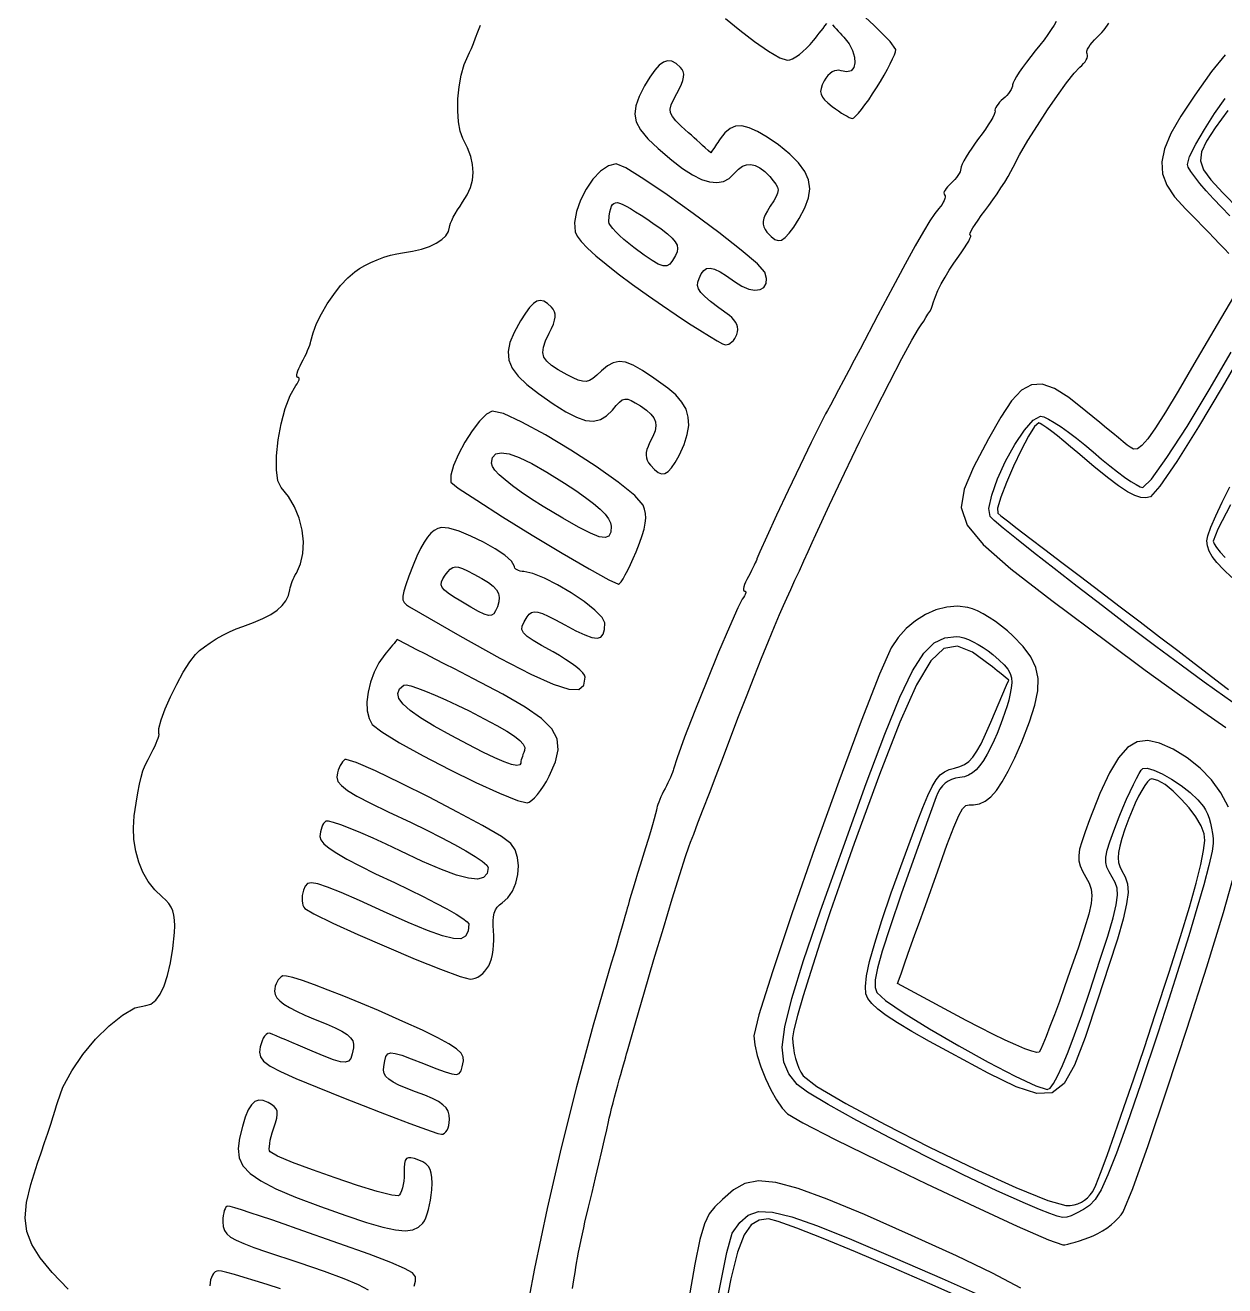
# Model space of a CAD drawing. Extents: x 0.3 to 13.7, y 0.1 to 13.4.
# Drawn here: x 0.394 to 2.453, y 7.874 to 10.038 of the extents above; entities that cross this region are included whole.
import ezdxf

# ---------------------------------------------------------------- set-up
doc = ezdxf.new("R2010")
doc.units = 0
doc.layers.get('0').update_dxf_attribs({"linetype": 'CONTINUOUS'})

msp = doc.modelspace()

# ---------------------------------------------------------------- linework, layer by layer
at = {"color": 0}
for points in [[(1.77979, 10.0383), (1.78299, 10.0348), (1.78624, 10.0314), (1.78944, 10.0279), (1.79269, 10.0245), (1.79596, 10.021), (1.79915, 10.0176), (1.80811, 10.0062), (1.81424, 9.99451), (1.81754, 9.98329), (1.81819, 9.97331), (1.81614, 9.96522), (1.81147, 9.95975), (1.80425, 9.95762), (1.79454, 9.95958), (1.79075, 9.9605), (1.78689, 9.96044), (1.78304, 9.95942), (1.77919, 9.95762), (1.77544, 9.95497), (1.77186, 9.9515), (1.7685, 9.94726), (1.76551, 9.94233), (1.76215, 9.93544), (1.76004, 9.92947), (1.75928, 9.92415), (1.76004, 9.91938), (1.76232, 9.91465), (1.76622, 9.90978), (1.77181, 9.90446), (1.77924, 9.89854), (1.78467, 9.89447), (1.7901, 9.89068), (1.79536, 9.88721), (1.80029, 9.88417), (1.80474, 9.88167), (1.80854, 9.87972), (1.81168, 9.87853), (1.81386, 9.87804), (1.81619, 9.87901), (1.81972, 9.88211), (1.82417, 9.88693), (1.82949, 9.89339), (1.83539, 9.90115), (1.84179, 9.9101), (1.84853, 9.91997), (1.85531, 9.9305), (1.85531, 9.9305), (1.86199, 9.94146), (1.86822, 9.9521), (1.87386, 9.96218), (1.87879, 9.97157), (1.88286, 9.97993), (1.88596, 9.98699), (1.88797, 9.9924), (1.88867, 9.99604), (1.87842, 10.0097), (1.85107, 10.0372), (1.81207, 10.0736)], [(2.16357, 10.0442), (2.16, 10.0379), (2.15522, 10.0305), (2.14947, 10.0221), (2.1429, 10.013), (2.13558, 10.0034), (2.12776, 9.99376), (2.11996, 9.984), (2.11268, 9.97444), (2.10607, 9.96544), (2.10032, 9.95708), (2.09554, 9.94971), (2.09196, 9.94353), (2.08968, 9.93875), (2.08886, 9.9356), (2.08854, 9.93321), (2.08763, 9.93039), (2.0861, 9.92736), (2.0841, 9.9241), (2.08171, 9.92079), (2.07889, 9.91754), (2.07585, 9.91433), (2.0726, 9.9114), (2.06933, 9.90853), (2.0664, 9.9056), (2.06386, 9.90261), (2.06174, 9.89974), (2.06011, 9.89692), (2.05903, 9.89453), (2.05849, 9.89231), (2.05865, 9.89057), (2.05849, 9.88829), (2.05718, 9.88465), (2.05474, 9.87972), (2.05138, 9.87375), (2.04715, 9.86697), (2.04215, 9.85949), (2.03662, 9.85157), (2.03049, 9.84343), (2.02436, 9.83518), (2.01867, 9.82693), (2.01351, 9.81917), (2.00896, 9.81185), (2.00521, 9.80524), (2.00239, 9.79958), (2.0006, 9.79508), (2, 9.79199), (1.99968, 9.78933), (1.99864, 9.7864), (1.99707, 9.78321), (1.99501, 9.77979), (1.99251, 9.77626), (1.98964, 9.77285), (1.98649, 9.76953), (1.98307, 9.76644), (1.97976, 9.76351), (1.97694, 9.76053), (1.97461, 9.7576), (1.97282, 9.75483), (1.97163, 9.75222), (1.97103, 9.74994), (1.97114, 9.74804), (1.97194, 9.74658), (1.97282, 9.74501), (1.97299, 9.74289), (1.9725, 9.74029), (1.97146, 9.73719), (1.96983, 9.73394), (1.96767, 9.73042), (1.965, 9.72678), (1.96197, 9.72314), (1.95524, 9.71463), (1.94667, 9.70187), (1.93565, 9.68375), (1.92182, 9.65944), (1.90451, 9.62804), (1.88325, 9.58849), (1.85758, 9.54015), (1.82693, 9.48182), (1.81717, 9.46326), (1.80761, 9.4451), (1.7985, 9.42785), (1.79004, 9.41189), (1.7825, 9.39779), (1.77615, 9.3859), (1.77121, 9.37668), (1.7679, 9.37071), (1.75851, 9.3526), (1.74328, 9.32156), (1.72424, 9.28217), (1.70372, 9.2391), (1.68381, 9.19694), (1.66678, 9.16026), (1.65479, 9.1339), (1.65001, 9.12224), (1.64958, 9.12061), (1.6486, 9.11811), (1.64719, 9.11486), (1.64535, 9.111), (1.64324, 9.10661), (1.64079, 9.10178), (1.63813, 9.09685), (1.63531, 9.09169), (1.63271, 9.08664), (1.63049, 9.08197), (1.62879, 9.07775), (1.62765, 9.074), (1.62706, 9.07096), (1.62701, 9.06868), (1.62756, 9.06722), (1.62875, 9.06668), (1.62999, 9.0664), (1.63069, 9.0656), (1.63092, 9.06429), (1.63058, 9.06261), (1.62983, 9.06054), (1.62858, 9.05821), (1.6269, 9.05561), (1.62478, 9.05279), (1.61697, 9.0376), (1.60271, 9.00543), (1.58425, 8.96158), (1.56381, 8.91174), (1.54362, 8.86122), (1.52587, 8.81565), (1.51286, 8.78043), (1.50672, 8.76113), (1.50603, 8.75846), (1.50489, 8.75504), (1.50336, 8.75108), (1.50151, 8.74675), (1.49946, 8.74214), (1.49718, 8.73725), (1.49474, 8.73247), (1.49224, 8.72781), (1.48975, 8.7231), (1.48736, 8.71832), (1.48514, 8.71349), (1.48313, 8.70882), (1.48139, 8.70449), (1.47999, 8.70053), (1.479, 8.69715), (1.47846, 8.69439), (1.47771, 8.69075), (1.47607, 8.68446), (1.47374, 8.67583), (1.47076, 8.66542), (1.46718, 8.65326), (1.46322, 8.63997), (1.45888, 8.62587), (1.45426, 8.61106), (1.44965, 8.59631), (1.44515, 8.58176), (1.44092, 8.56799), (1.43707, 8.55524), (1.43371, 8.54389), (1.43093, 8.5344), (1.42882, 8.52707), (1.42751, 8.52225), (1.42622, 8.51731), (1.4241, 8.50965), (1.42122, 8.49963), (1.41775, 8.48763), (1.41379, 8.47407), (1.4094, 8.45931), (1.40479, 8.44374), (1.40001, 8.42779), (1.36903, 8.3215), (1.34033, 8.21599), (1.31397, 8.11122), (1.28988, 8.00711), (1.26807, 7.90369), (1.24859, 7.80083)], [(1.3335, 7.86985), (1.33594, 7.88471), (1.33789, 7.89681), (1.33919, 7.90554), (1.34044, 7.91314), (1.34196, 7.92204), (1.3438, 7.93181), (1.34587, 7.94211), (1.34804, 7.95285), (1.35032, 7.96349), (1.35265, 7.97374), (1.35487, 7.98335), (1.36106, 8.009), (1.36719, 8.03456), (1.3731, 8.05951), (1.37869, 8.08339), (1.38379, 8.10547), (1.38835, 8.12522), (1.39214, 8.14208), (1.39507, 8.15554), (1.39654, 8.162), (1.39839, 8.16986), (1.40056, 8.17871), (1.403, 8.18826), (1.4056, 8.19824), (1.40826, 8.20828), (1.41097, 8.21832), (1.41362, 8.22781), (1.41618, 8.23682), (1.41868, 8.2455), (1.42096, 8.25353), (1.42301, 8.26079), (1.42475, 8.26708), (1.42622, 8.27214), (1.42725, 8.27576), (1.42779, 8.27772), (1.44146, 8.32553), (1.45697, 8.37875), (1.47331, 8.43414), (1.48953, 8.48833), (1.50461, 8.53814), (1.51753, 8.58024), (1.52735, 8.61122), (1.53304, 8.62776), (1.53614, 8.63564), (1.5415, 8.64958), (1.54883, 8.66878), (1.55789, 8.69243), (1.56836, 8.71983), (1.57997, 8.75022), (1.59233, 8.78276), (1.60525, 8.81668), (1.61854, 8.85135), (1.632, 8.88596), (1.64524, 8.91971), (1.65793, 8.95156), (1.66965, 8.98058), (1.68001, 9.00586), (1.68875, 9.02653), (1.69542, 9.04161), (1.70139, 9.05469), (1.70811, 9.06939), (1.71533, 9.08518), (1.72287, 9.10167), (1.73047, 9.11828), (1.73785, 9.1345), (1.74485, 9.14985), (1.75119, 9.1639), (1.77468, 9.21479), (1.80035, 9.26893), (1.82688, 9.32374), (1.85297, 9.37657), (1.87733, 9.42486), (1.89871, 9.46604), (1.91581, 9.4975), (1.92731, 9.51665), (1.93186, 9.52349), (1.93619, 9.53), (1.94011, 9.53624), (1.94358, 9.54183), (1.9465, 9.54676), (1.94879, 9.55078), (1.95031, 9.55376), (1.95096, 9.5555), (1.9529, 9.56326), (1.95622, 9.57232), (1.96072, 9.58262), (1.96631, 9.59381), (1.97287, 9.60553), (1.98019, 9.61762), (1.98817, 9.62972), (1.99664, 9.64165), (2.0019, 9.64893), (2.00646, 9.65565), (2.01036, 9.66183), (2.01346, 9.66715), (2.01568, 9.6716), (2.01693, 9.67497), (2.01714, 9.67703), (2.01628, 9.67779), (2.01551, 9.67865), (2.01611, 9.68104), (2.01785, 9.68494), (2.02078, 9.69006), (2.02468, 9.69612), (2.02946, 9.70329), (2.0351, 9.7111), (2.04139, 9.71946), (2.04824, 9.72851), (2.05518, 9.73828), (2.06218, 9.74843), (2.0689, 9.75862), (2.07525, 9.76872), (2.081, 9.77821), (2.08594, 9.78689), (2.08985, 9.79443), (2.10092, 9.81532), (2.11513, 9.83985), (2.1314, 9.86604), (2.1486, 9.89242), (2.16564, 9.91715), (2.18132, 9.93881), (2.19461, 9.95551), (2.20432, 9.96565), (2.20774, 9.96869), (2.21078, 9.972), (2.21326, 9.97526), (2.21528, 9.97846), (2.21669, 9.98144), (2.21739, 9.98426), (2.2175, 9.98665), (2.21679, 9.98867), (2.21619, 9.99072), (2.21653, 9.99349), (2.21767, 9.99675), (2.21963, 10.0004), (2.22222, 10.0044), (2.22547, 10.0085), (2.22928, 10.0127), (2.23361, 10.0169), (2.23801, 10.0211), (2.24214, 10.0254), (2.24588, 10.0297), (2.24914, 10.0339), (2.25179, 10.0378), (2.25385, 10.0414)], [(1.59603, 10.0494), (1.62044, 10.0293), (1.64589, 10.0099), (1.66976, 9.99354), (1.68935, 9.98215), (1.70199, 9.97786), (1.70628, 9.97851), (1.71126, 9.98047), (1.7169, 9.98361), (1.72287, 9.98768), (1.72906, 9.99268), (1.73525, 9.99838), (1.74126, 10.0047), (1.74696, 10.0114), (1.75028, 10.0157), (1.75353, 10.0199), (1.75683, 10.0241), (1.76014, 10.0283), (1.7634, 10.0325), (1.76671, 10.0367), (1.77001, 10.0409)], [(0.467882, 7.86854), (0.440375, 7.89729), (0.419596, 7.92225), (0.405219, 7.94515), (0.39681, 7.9675), (0.394043, 7.99104), (0.396485, 8.01731), (0.403754, 8.04796), (0.415419, 8.08469), (0.421496, 8.10265), (0.427354, 8.12001), (0.432835, 8.13639), (0.437771, 8.15142), (0.442057, 8.16461), (0.445529, 8.17551), (0.448025, 8.18375), (0.44949, 8.18892), (0.458876, 8.21522), (0.47385, 8.24311), (0.492947, 8.271), (0.514757, 8.29731), (0.537869, 8.32047), (0.560818, 8.33892), (0.582303, 8.35113), (0.600803, 8.35558), (0.609754, 8.35775), (0.618056, 8.36421), (0.625651, 8.37472), (0.632488, 8.38906), (0.6384, 8.40701), (0.643392, 8.42844), (0.647299, 8.45301), (0.650119, 8.48068), (0.650662, 8.49181), (0.650444, 8.50163), (0.649414, 8.51014), (0.647461, 8.51764), (0.644532, 8.52436), (0.640517, 8.53043), (0.635363, 8.53618), (0.629015, 8.54178), (0.616319, 8.55371), (0.60536, 8.56793), (0.596138, 8.58399), (0.588921, 8.60157), (0.583658, 8.62033), (0.580621, 8.64003), (0.579807, 8.66026), (0.581326, 8.68078), (0.584472, 8.70275), (0.58724, 8.7206), (0.589953, 8.73519), (0.592828, 8.74729), (0.596138, 8.75786), (0.600043, 8.76774), (0.604818, 8.77783), (0.610732, 8.7889), (0.613769, 8.79454), (0.616482, 8.80013), (0.618869, 8.80539), (0.620822, 8.81011), (0.622342, 8.8144), (0.623372, 8.81788), (0.623807, 8.82053), (0.623643, 8.82226), (0.623589, 8.831), (0.627442, 8.84571), (0.634332, 8.86436), (0.643446, 8.88536), (0.654081, 8.90696), (0.66531, 8.92746), (0.676432, 8.94499), (0.686578, 8.95806), (0.693306, 8.96451), (0.70166, 8.97119), (0.711317, 8.97792), (0.722006, 8.9846), (0.733236, 8.99089), (0.744846, 8.99669), (0.756401, 9.00168), (0.767632, 9.00592), (0.786133, 9.01253), (0.802029, 9.01938), (0.815429, 9.02647), (0.826389, 9.0339), (0.835069, 9.04178), (0.841525, 9.05018), (0.845975, 9.05919), (0.848415, 9.06885), (0.849067, 9.0721), (0.849989, 9.07563), (0.851183, 9.07938), (0.852539, 9.08322), (0.854113, 9.08708), (0.855849, 9.09076), (0.857585, 9.09424), (0.859429, 9.09744), (0.866699, 9.11322), (0.87066, 9.13129), (0.871528, 9.15093), (0.869358, 9.17128), (0.864312, 9.19163), (0.8565, 9.2111), (0.846138, 9.229), (0.833333, 9.24447), (0.827746, 9.25612), (0.82525, 9.27501), (0.825629, 9.29904), (0.828504, 9.32601), (0.83355, 9.35374), (0.84044, 9.37999), (0.848904, 9.40261), (0.858615, 9.41949), (0.860622, 9.42225), (0.86225, 9.42486), (0.86339, 9.42719), (0.864094, 9.42925), (0.864312, 9.43099), (0.864094, 9.43224), (0.863336, 9.43306), (0.862088, 9.43338), (0.860894, 9.43386), (0.860351, 9.43533), (0.860351, 9.43767), (0.860949, 9.44069), (0.862088, 9.44439), (0.863769, 9.44863), (0.865886, 9.45335), (0.868544, 9.45828), (0.871311, 9.46365), (0.874024, 9.46903), (0.876574, 9.47444), (0.878851, 9.47965), (0.88086, 9.4846), (0.882488, 9.48899), (0.883681, 9.49283), (0.884386, 9.49582), (0.888021, 9.51004), (0.89426, 9.52587), (0.902561, 9.54258), (0.912489, 9.55951), (0.923611, 9.5759), (0.935493, 9.5911), (0.947646, 9.60428), (0.959636, 9.61481), (0.967719, 9.62028), (0.977106, 9.62571), (0.987414, 9.63075), (0.998372, 9.63547), (1.00966, 9.6396), (1.02089, 9.64301), (1.03174, 9.64561), (1.04183, 9.64725), (1.05876, 9.64979), (1.07416, 9.65354), (1.08784, 9.65821), (1.09961, 9.66368), (1.10916, 9.66986), (1.11627, 9.67665), (1.12071, 9.68381), (1.12223, 9.69135), (1.12267, 9.69417), (1.12402, 9.69803), (1.12608, 9.70281), (1.12885, 9.70828), (1.13222, 9.71436), (1.13607, 9.72076), (1.14035, 9.72737), (1.14486, 9.734), (1.15283, 9.74664), (1.15848, 9.75922), (1.16195, 9.77208), (1.16314, 9.78521), (1.16206, 9.79872), (1.15875, 9.81282), (1.15321, 9.82764), (1.14545, 9.84338), (1.14063, 9.85596), (1.13764, 9.87224), (1.13639, 9.891), (1.13683, 9.91129), (1.13894, 9.93197), (1.14258, 9.95204), (1.14773, 9.97032), (1.1543, 9.98589), (1.15679, 9.991), (1.15983, 9.99794), (1.1633, 10.0063), (1.16716, 10.0161), (1.17117, 10.0268), (1.17529, 10.038)], [(2.45378, 9.98693), (2.43018, 9.95828), (2.40147, 9.91775), (2.37782, 9.88206), (2.36057, 9.85178), (2.34961, 9.82596), (2.34483, 9.80322), (2.34619, 9.78271), (2.35357, 9.76313), (2.36692, 9.74328), (2.38612, 9.72206), (2.39513, 9.71289), (2.40483, 9.70307), (2.41482, 9.69282), (2.42492, 9.68246), (2.43479, 9.67231), (2.44407, 9.66271), (2.45247, 9.65386), (2.45975, 9.64626)], [(2.46181, 9.71083), (2.44715, 9.72558), (2.43349, 9.74001), (2.42111, 9.75375), (2.41032, 9.76633), (2.40136, 9.77756), (2.39464, 9.78694), (2.39035, 9.79422), (2.38889, 9.79893), (2.39274, 9.81261), (2.4031, 9.83361), (2.41803, 9.8591), (2.43554, 9.88629), (2.45389, 9.91237)], [(2.45811, 9.89144), (2.43668, 9.86154), (2.4215, 9.83882), (2.41292, 9.82081), (2.41114, 9.80528), (2.41644, 9.78987), (2.42914, 9.7724), (2.44949, 9.75037), (2.47771, 9.72151)], [(2.49175, 9.61253), (2.44596, 9.53412), (2.43451, 9.51465), (2.40018, 9.45589), (2.37294, 9.40961), (2.35124, 9.37364), (2.33425, 9.3469), (2.32107, 9.32824), (2.31093, 9.31663), (2.303, 9.31104), (2.29644, 9.31028), (2.29042, 9.31337), (2.2856, 9.31722), (2.27881, 9.32264), (2.2704, 9.32949), (2.26064, 9.33746), (2.24983, 9.34636), (2.23839, 9.35585), (2.22651, 9.36567), (2.21451, 9.37565), (2.18522, 9.39871), (2.16075, 9.41422), (2.13981, 9.42171), (2.12131, 9.4209), (2.10406, 9.4114), (2.08681, 9.39301), (2.06836, 9.36524), (2.04758, 9.32781), (2.02197, 9.27929), (2.00543, 9.2416), (2.00076, 9.21001), (2.01079, 9.17985), (2.03819, 9.14632), (2.08583, 9.10465), (2.15642, 9.05029), (2.25276, 8.97846), (2.31662, 8.93104), (2.37121, 8.89128), (2.4171, 8.85861), (2.45492, 8.83268)], [(2.48856, 9.48563), (2.44879, 9.4165), (2.40793, 9.34836), (2.37071, 9.28911), (2.34164, 9.24647), (2.32542, 9.2284), (2.31754, 9.22657), (2.30875, 9.22715), (2.29844, 9.23053), (2.28597, 9.23714), (2.27056, 9.24744), (2.25163, 9.26178), (2.22851, 9.28049), (2.20053, 9.30414), (2.18826, 9.31446), (2.1766, 9.32406), (2.16575, 9.33285), (2.15597, 9.34044), (2.14762, 9.34674), (2.14094, 9.35151), (2.13618, 9.35454), (2.13363, 9.35558), (2.12663, 9.34924), (2.11604, 9.33242), (2.10346, 9.30843), (2.09033, 9.28082), (2.07824, 9.25276), (2.06868, 9.22775), (2.06315, 9.2091), (2.06321, 9.20014), (2.06842, 9.19601), (2.07986, 9.18718), (2.09679, 9.1741), (2.11854, 9.15756), (2.14432, 9.13792), (2.17344, 9.11567), (2.20524, 9.09164), (2.23888, 9.06614), (2.27344, 9.03987), (2.30783, 9.01378), (2.34115, 8.98839), (2.3724, 8.96463), (2.40076, 8.94293), (2.42529, 8.9241), (2.44515, 8.90881), (2.45931, 8.89774)], [(2.48253, 8.86453), (2.45301, 8.88519), (2.41792, 8.91043), (2.37819, 8.9394), (2.33485, 8.97157), (2.2889, 9.00612), (2.2889, 9.00612), (2.24289, 9.04107), (2.1996, 9.07437), (2.15994, 9.10514), (2.12489, 9.1326), (2.09543, 9.15603), (2.07254, 9.17464), (2.05718, 9.18772), (2.0504, 9.19439), (2.04829, 9.20861), (2.05306, 9.23128), (2.06315, 9.25933), (2.07688, 9.28944), (2.09272, 9.31842), (2.109, 9.3431), (2.12414, 9.36025), (2.13656, 9.36669), (2.14219, 9.36546), (2.15022, 9.36187), (2.16026, 9.35622), (2.17193, 9.34874), (2.18485, 9.33963), (2.19862, 9.32926), (2.21289, 9.31788), (2.22732, 9.3055), (2.2416, 9.29329), (2.25558, 9.28179), (2.26882, 9.27149), (2.28108, 9.26243), (2.29194, 9.25493), (2.30106, 9.24929), (2.30806, 9.24571), (2.31261, 9.24447), (2.32715, 9.25851), (2.35379, 9.29585), (2.38835, 9.34939), (2.42649, 9.41194), (2.46408, 9.47657)], [(2.46528, 9.08985), (2.45068, 9.10357), (2.43956, 9.1155), (2.43147, 9.12597), (2.42611, 9.13536), (2.42312, 9.14421), (2.42219, 9.15272), (2.42404, 9.16174), (2.42931, 9.17632), (2.43756, 9.19558), (2.44857, 9.21897), (2.46192, 9.24567)], [(2.46257, 9.21451), (2.44129, 9.1729), (2.43332, 9.15246), (2.43474, 9.14785), (2.43881, 9.14139), (2.44526, 9.13336), (2.45372, 9.12408)], [(2.45969, 8.69601), (2.4464, 8.72006), (2.42996, 8.7424), (2.41064, 8.76281), (2.38867, 8.7806), (2.36442, 8.79546), (2.3411, 8.80578), (2.32081, 8.81011), (2.30279, 8.80778), (2.28629, 8.79818), (2.27061, 8.7806), (2.25499, 8.75456), (2.23867, 8.71924), (2.22086, 8.67415), (2.21311, 8.65315), (2.20747, 8.6365), (2.20389, 8.62338), (2.20226, 8.61274), (2.20258, 8.60357), (2.20469, 8.59506), (2.20865, 8.5861), (2.21431, 8.57574), (2.22006, 8.56515), (2.22374, 8.55518), (2.2251, 8.54417), (2.2239, 8.53039), (2.21978, 8.51221), (2.21251, 8.48779), (2.20176, 8.45551), (2.18728, 8.41363), (2.178, 8.38726), (2.16906, 8.36236), (2.16064, 8.33946), (2.153, 8.31917), (2.14626, 8.30197), (2.14079, 8.28847), (2.13667, 8.27929), (2.13422, 8.27496), (2.13026, 8.27453), (2.12196, 8.27669), (2.10975, 8.28108), (2.09424, 8.28754), (2.07585, 8.29596), (2.05518, 8.30593), (2.03271, 8.31733), (2.00896, 8.32981), (1.90603, 8.38531), (1.89133, 8.39318), (1.89735, 8.40994), (1.90332, 8.42671), (1.90929, 8.44342), (1.92122, 8.47694), (1.92719, 8.4936), (1.93913, 8.52713), (1.96029, 8.58637), (1.97613, 8.63026), (1.98779, 8.66114), (1.99636, 8.68126), (2.00293, 8.69288), (2.00863, 8.69835), (2.01454, 8.69997), (2.02171, 8.70003), (2.03179, 8.70144), (2.04161, 8.70578), (2.05126, 8.71332), (2.06099, 8.72439), (2.07101, 8.7391), (2.08143, 8.75782), (2.09256, 8.7806), (2.10444, 8.808), (2.11783, 8.84196), (2.12701, 8.87082), (2.13189, 8.89535), (2.13249, 8.91661), (2.12858, 8.93571), (2.12017, 8.95361), (2.10715, 8.97125), (2.08946, 8.98964), (2.08003, 8.99815), (2.06982, 9.00635), (2.05931, 9.01417), (2.04872, 9.02121), (2.03842, 9.0274), (2.02865, 9.03256), (2.01986, 9.03635), (2.01221, 9.03868), (1.99419, 9.04069), (1.97569, 9.03922), (1.95725, 9.0344), (1.93924, 9.02653), (1.9221, 9.01585), (1.90636, 9.0025), (1.89236, 8.98687), (1.88064, 8.96907), (1.86046, 8.92389), (1.829, 8.84347), (1.79053, 8.74001), (1.74946, 8.62576), (1.71001, 8.51269), (1.67654, 8.41314), (1.65332, 8.33925), (1.64469, 8.30311), (1.64626, 8.2876), (1.65044, 8.26953), (1.65674, 8.24989), (1.66465, 8.22988), (1.67367, 8.21061), (1.68332, 8.19336), (1.69314, 8.17914), (1.70253, 8.16917), (1.72906, 8.15375), (1.78407, 8.12554), (1.85792, 8.08925), (1.94103, 8.04926), (2.02387, 8.01025), (2.09685, 7.97672), (2.15033, 7.95329), (2.17481, 7.94439), (2.17854, 7.94476), (2.18354, 7.94569), (2.18951, 7.94715), (2.19629, 7.94906), (2.20372, 7.95144), (2.21149, 7.9541), (2.2194, 7.95703), (2.22721, 7.96018), (2.22721, 7.96018), (2.23508, 7.96386), (2.24294, 7.96832), (2.2506, 7.97331), (2.25782, 7.97879), (2.26443, 7.98449), (2.27024, 7.99024), (2.27496, 7.99588), (2.27849, 8.00136), (2.29508, 8.04144), (2.3214, 8.11496), (2.35379, 8.2105), (2.38861, 8.31663), (2.4221, 8.42193), (2.45057, 8.51492), (2.47038, 8.58425)], [(2.10271, 7.86996), (2.05419, 7.896), (1.9924, 7.92583), (1.91547, 7.96083), (1.83447, 7.99647), (1.7704, 8.02306), (1.7206, 8.04124), (1.68224, 8.05137), (1.65278, 8.0541), (1.6295, 8.04969), (1.60965, 8.03901), (1.59065, 8.02229), (1.5779, 8.00965), (1.56803, 7.99756), (1.5599, 7.98068), (1.55208, 7.95378), (1.54351, 7.91163), (1.53282, 7.84885)], [(1.06163, 7.87375), (1.06407, 7.88238), (1.06391, 7.88937), (1.05854, 7.89632), (1.04525, 7.90419), (1.02154, 7.91444), (0.984646, 7.92833), (0.932075, 7.9471), (0.861111, 7.97206), (0.838596, 7.97988), (0.817329, 7.98719), (0.797689, 7.99388), (0.780165, 7.99963), (0.765354, 8.00444), (0.753689, 8.00803), (0.745606, 8.01031), (0.741644, 8.01113), (0.740018, 8.01058), (0.738444, 8.009), (0.737033, 8.00651), (0.735786, 8.00325), (0.734754, 7.99924), (0.733996, 7.99468), (0.733507, 7.98964), (0.733344, 7.98426), (0.733886, 7.97618), (0.735894, 7.9694), (0.739908, 7.96332), (0.746419, 7.95774), (0.755968, 7.95231), (0.769151, 7.94656), (0.786404, 7.94015), (0.808322, 7.93272), (0.863553, 7.91433), (0.907281, 7.89925), (0.940864, 7.88683), (0.965494, 7.87642), (0.982476, 7.8674)], [(1.58382, 7.85992), (1.59819, 7.93147), (1.60742, 7.96442), (1.62056, 7.98296), (1.63476, 7.99544), (1.65272, 8.00151), (1.67686, 8.00076), (1.70985, 7.99278), (1.75418, 7.97715), (1.81244, 7.95361), (1.88715, 7.92165), (1.96783, 7.8865), (2.02962, 7.85906)], [(2.01264, 7.84819), (1.94661, 7.87765), (1.88108, 7.90619), (1.81913, 7.93246), (1.76389, 7.95518), (1.71853, 7.97304), (1.68619, 7.98469), (1.67003, 7.98893), (1.65365, 7.98699), (1.64003, 7.979), (1.62804, 7.96169), (1.61686, 7.93192), (1.60547, 7.88629), (1.59289, 7.82161)], [(0.832086, 7.86893), (0.809571, 7.87625), (0.788629, 7.88282), (0.769749, 7.88861), (0.753472, 7.89333), (0.740343, 7.89692), (0.730849, 7.89925), (0.725586, 7.90001), (0.722711, 7.89947), (0.719997, 7.898), (0.717503, 7.89561), (0.715386, 7.89242), (0.713596, 7.88861), (0.71224, 7.88417), (0.711426, 7.87935), (0.7111, 7.87418)]]:
    msp.add_lwpolyline(points, dxfattribs=at)
for points in [[(1.72244, 9.70594), (1.73247, 9.72439), (1.73856, 9.74138), (1.74061, 9.75726), (1.73856, 9.77235), (1.73221, 9.78694), (1.72157, 9.80165), (1.70643, 9.81668), (1.68674, 9.83236), (1.66754, 9.84576), (1.65093, 9.85562), (1.63661, 9.86203), (1.62424, 9.86496), (1.61339, 9.86442), (1.60379, 9.86051), (1.59506, 9.85331), (1.58681, 9.84272), (1.58479, 9.83968), (1.58285, 9.83675), (1.58083, 9.83376), (1.57883, 9.83074), (1.57688, 9.82775), (1.57286, 9.82172), (1.5709, 9.81879), (1.56614, 9.82308), (1.56136, 9.82742), (1.55658, 9.83171), (1.55176, 9.83604), (1.54699, 9.84039), (1.54221, 9.84467), (1.53743, 9.84901), (1.53267, 9.85331), (1.52018, 9.86469), (1.51101, 9.87369), (1.50493, 9.88108), (1.50174, 9.88764), (1.50108, 9.89404), (1.50288, 9.90126), (1.50683, 9.90983), (1.51275, 9.92062), (1.51719, 9.92904), (1.52056, 9.93647), (1.52285, 9.94299), (1.52408, 9.94874), (1.52431, 9.95378), (1.52349, 9.95817), (1.52171, 9.96213), (1.51888, 9.9656), (1.51118, 9.97217), (1.50385, 9.97597), (1.49669, 9.97678), (1.48958, 9.97461), (1.48221, 9.96924), (1.4745, 9.96078), (1.46615, 9.94894), (1.45703, 9.93365), (1.4476, 9.91531), (1.44189, 9.89953), (1.44015, 9.88531), (1.44282, 9.87181), (1.45019, 9.85807), (1.46262, 9.8431), (1.48042, 9.82622), (1.5039, 9.80632), (1.52251, 9.79204), (1.53944, 9.78103), (1.55479, 9.77333), (1.56868, 9.76888), (1.58117, 9.76768), (1.59233, 9.76964), (1.60226, 9.77496), (1.61111, 9.78336), (1.61811, 9.79069), (1.62517, 9.79568), (1.63232, 9.7985), (1.63965, 9.79899), (1.64719, 9.79719), (1.65506, 9.79312), (1.66331, 9.78678), (1.67199, 9.7781), (1.67811, 9.77106), (1.68257, 9.76525), (1.68522, 9.7601), (1.68619, 9.75515), (1.68544, 9.74989), (1.68294, 9.74382), (1.67876, 9.73649), (1.67296, 9.72732), (1.66803, 9.71946), (1.66433, 9.71257), (1.66189, 9.70654), (1.66064, 9.70117), (1.6606, 9.69629), (1.66174, 9.69168), (1.66396, 9.68718), (1.66726, 9.68261), (1.67421, 9.67507), (1.68044, 9.67019), (1.68631, 9.66818), (1.69222, 9.66917), (1.6984, 9.67329), (1.70529, 9.68072), (1.71322, 9.69146), (1.72244, 9.70594)], [(1.61572, 9.50717), (1.61686, 9.51133), (1.61719, 9.51557), (1.61669, 9.51997), (1.6154, 9.52425), (1.61339, 9.52843), (1.61062, 9.53239), (1.60715, 9.53614), (1.60303, 9.53956), (1.58464, 9.55296), (1.57058, 9.56364), (1.56033, 9.57226), (1.55344, 9.57926), (1.54953, 9.58539), (1.54801, 9.59099), (1.54856, 9.59662), (1.55057, 9.60308), (1.55436, 9.61128), (1.5586, 9.61703), (1.56364, 9.62022), (1.56982, 9.62088), (1.57742, 9.61908), (1.58669, 9.61464), (1.59799, 9.60758), (1.61165, 9.59788), (1.62435, 9.5899), (1.63613, 9.58501), (1.6466, 9.58322), (1.65528, 9.58425), (1.66178, 9.58794), (1.66564, 9.59429), (1.66635, 9.60314), (1.66357, 9.61426), (1.65115, 9.62815), (1.62321, 9.65201), (1.58475, 9.68212), (1.54064, 9.7149), (1.49599, 9.74669), (1.45568, 9.77393), (1.42481, 9.79292), (1.40826, 9.80003), (1.39518, 9.7966), (1.38167, 9.78728), (1.3686, 9.77344), (1.35677, 9.75629), (1.34701, 9.73742), (1.34006, 9.71799), (1.33675, 9.69937), (1.338, 9.683), (1.34142, 9.67567), (1.34853, 9.66639), (1.35916, 9.65522), (1.37332, 9.64231), (1.39094, 9.62756), (1.41194, 9.61117), (1.43631, 9.5931), (1.46392, 9.5734), (1.48817, 9.55664), (1.51129, 9.5409), (1.53276, 9.52669), (1.55197, 9.51426), (1.56847, 9.50396), (1.58171, 9.49615), (1.59104, 9.49115), (1.59603, 9.48936), (1.59874, 9.48964), (1.60151, 9.49061), (1.60433, 9.49224), (1.60704, 9.49442), (1.60965, 9.49701), (1.61203, 9.50011), (1.61404, 9.50342), (1.61572, 9.50717)], [(1.43892, 9.65647), (1.42996, 9.66347), (1.42171, 9.67036), (1.41428, 9.67703), (1.40782, 9.68332), (1.40256, 9.68896), (1.39865, 9.69385), (1.39621, 9.69781), (1.39556, 9.70063), (1.39665, 9.71001), (1.39779, 9.7175), (1.39903, 9.72319), (1.4005, 9.72737), (1.40235, 9.73031), (1.40463, 9.73215), (1.40739, 9.73307), (1.41081, 9.73335), (1.41396, 9.73258), (1.41889, 9.73058), (1.42535, 9.72732), (1.43306, 9.72304), (1.44174, 9.71783), (1.45117, 9.71192), (1.46115, 9.70529), (1.47136, 9.69824), (1.48535, 9.68815), (1.49625, 9.67964), (1.50435, 9.67231), (1.50976, 9.6659), (1.51286, 9.6601), (1.51383, 9.65446), (1.51286, 9.64882), (1.51019, 9.64268), (1.50515, 9.634), (1.50038, 9.62799), (1.49517, 9.62483), (1.48882, 9.62468), (1.48074, 9.62761), (1.47017, 9.63385), (1.45643, 9.64339), (1.43892, 9.65647)], [(1.51639, 9.29949), (1.52496, 9.31814), (1.53049, 9.33524), (1.53287, 9.35086), (1.53217, 9.36529), (1.52826, 9.37869), (1.52115, 9.39117), (1.51085, 9.40321), (1.49724, 9.41471), (1.47325, 9.43224), (1.45367, 9.44536), (1.43767, 9.45438), (1.42453, 9.45942), (1.41331, 9.46078), (1.40326, 9.45856), (1.39361, 9.45307), (1.38341, 9.44456), (1.37522, 9.43707), (1.36843, 9.43158), (1.36241, 9.42811), (1.35661, 9.42649), (1.35048, 9.42681), (1.34337, 9.42876), (1.3348, 9.43257), (1.32406, 9.43793), (1.30887, 9.44624), (1.29731, 9.45378), (1.28923, 9.46099), (1.2844, 9.46838), (1.28261, 9.4764), (1.28364, 9.48551), (1.28733, 9.49631), (1.2934, 9.50917), (1.29758, 9.51758), (1.30062, 9.52496), (1.30263, 9.53136), (1.3036, 9.53694), (1.30349, 9.54189), (1.30241, 9.54622), (1.30029, 9.55024), (1.2972, 9.55393), (1.29026, 9.56017), (1.28396, 9.56407), (1.27805, 9.56549), (1.27224, 9.56429), (1.26628, 9.56033), (1.25982, 9.55344), (1.2526, 9.54357), (1.2443, 9.5306), (1.23324, 9.51069), (1.22607, 9.49322), (1.22309, 9.47765), (1.22434, 9.46326), (1.22998, 9.44949), (1.24023, 9.43571), (1.25515, 9.42128), (1.27501, 9.40565), (1.30018, 9.38781), (1.32178, 9.37424), (1.34022, 9.36486), (1.35601, 9.3596), (1.36957, 9.35829), (1.38146, 9.36094), (1.39204, 9.36729), (1.40192, 9.37739), (1.40842, 9.38525), (1.4139, 9.391), (1.41868, 9.39464), (1.42333, 9.39632), (1.42828, 9.39606), (1.43408, 9.39393), (1.44119, 9.38997), (1.45003, 9.38439), (1.46024, 9.37717), (1.46793, 9.37056), (1.47314, 9.36399), (1.47607, 9.35732), (1.47667, 9.34999), (1.47515, 9.34174), (1.47151, 9.33208), (1.46588, 9.32081), (1.46306, 9.315), (1.4611, 9.30968), (1.45996, 9.30469), (1.45969, 9.30003), (1.46029, 9.29557), (1.46175, 9.29124), (1.46408, 9.28694), (1.46724, 9.28267), (1.47418, 9.27513), (1.48047, 9.27018), (1.48639, 9.26801), (1.49203, 9.2685), (1.49767, 9.27186), (1.50347, 9.2781), (1.5096, 9.28728), (1.51639, 9.29949)], [(1.44254, 9.13379), (1.44851, 9.14871), (1.45313, 9.16178), (1.45638, 9.17313), (1.45839, 9.18306), (1.45921, 9.19189), (1.45876, 9.19987), (1.45719, 9.20725), (1.45454, 9.21436), (1.44038, 9.23074), (1.41206, 9.25379), (1.37402, 9.28065), (1.33078, 9.30871), (1.28684, 9.33496), (1.24669, 9.35678), (1.21473, 9.37121), (1.19558, 9.37549), (1.18566, 9.37028), (1.17383, 9.35835), (1.16113, 9.34164), (1.14871, 9.322), (1.13775, 9.30143), (1.12934, 9.28201), (1.12457, 9.26546), (1.12468, 9.25385), (1.13737, 9.24354), (1.16895, 9.2225), (1.21327, 9.19433), (1.26427, 9.16287), (1.31581, 9.13178), (1.36176, 9.10488), (1.396, 9.08578), (1.41238, 9.07835), (1.41428, 9.07938), (1.41689, 9.08251), (1.42019, 9.08763), (1.4241, 9.0944), (1.42839, 9.10265), (1.43294, 9.11208), (1.43772, 9.12256), (1.44254, 9.13379)], [(1.28331, 9.21197), (1.26324, 9.22461), (1.24555, 9.23643), (1.23031, 9.2474), (1.21761, 9.25738), (1.20763, 9.26633), (1.20036, 9.27408), (1.19596, 9.28065), (1.19444, 9.28603), (1.19629, 9.29611), (1.20182, 9.30214), (1.21121, 9.30414), (1.22456, 9.30203), (1.24192, 9.29579), (1.26346, 9.28543), (1.28928, 9.27078), (1.31944, 9.25206), (1.33898, 9.23915), (1.35563, 9.22737), (1.36952, 9.21685), (1.3807, 9.20725), (1.38926, 9.19868), (1.39529, 9.19092), (1.39882, 9.18397), (1.40001, 9.1779), (1.39908, 9.16764), (1.39578, 9.16108), (1.38938, 9.15842), (1.37907, 9.15994), (1.36404, 9.16585), (1.34359, 9.17632), (1.31695, 9.19163), (1.28331, 9.21197)], [(1.35536, 8.91878), (1.35427, 8.92204), (1.35107, 8.92626), (1.34598, 8.93132), (1.33919, 8.9369), (1.331, 8.94308), (1.32156, 8.94943), (1.31114, 8.95583), (1.30002, 8.96218), (1.28038, 8.97299), (1.26568, 8.98161), (1.25548, 8.98867), (1.24935, 8.99474), (1.24669, 9.00049), (1.24712, 9.00662), (1.25022, 9.01361), (1.25543, 9.02225), (1.25895, 9.02686), (1.26286, 9.02983), (1.26769, 9.03108), (1.27382, 9.03054), (1.28174, 9.02815), (1.29183, 9.02371), (1.30452, 9.01725), (1.32031, 9.00862), (1.33925, 8.99843), (1.35449, 8.99126), (1.36648, 8.98708), (1.37549, 8.98594), (1.38184, 8.98779), (1.38601, 8.99278), (1.38824, 9.00082), (1.38889, 9.01193), (1.38422, 9.02138), (1.37164, 9.03407), (1.3533, 9.04856), (1.33133, 9.06347), (1.30789, 9.07742), (1.28516, 9.08903), (1.26519, 9.09706), (1.25016, 9.10004), (1.2468, 9.10021), (1.24365, 9.10081), (1.24078, 9.10172), (1.23828, 9.10292), (1.23622, 9.10444), (1.23465, 9.10618), (1.23367, 9.10807), (1.23334, 9.11008), (1.229, 9.11794), (1.21739, 9.12804), (1.20052, 9.13932), (1.18045, 9.15072), (1.15918, 9.16108), (1.13873, 9.16943), (1.1212, 9.17469), (1.10856, 9.17572), (1.10221, 9.17404), (1.09614, 9.17079), (1.09028, 9.16585), (1.08447, 9.15907), (1.07861, 9.15039), (1.0727, 9.13954), (1.06652, 9.12651), (1.06, 9.11106), (1.05257, 9.09233), (1.04715, 9.07764), (1.04373, 9.0664), (1.04216, 9.05783), (1.04243, 9.0516), (1.04449, 9.04682), (1.04834, 9.04297), (1.05382, 9.03933), (1.1403, 8.98986), (1.20893, 8.95176), (1.26166, 8.92426), (1.30046, 8.90662), (1.32726, 8.89806), (1.34402, 8.89774), (1.35276, 8.90489), (1.35536, 8.91878)], [(1.14176, 9.04904), (1.12945, 9.05653), (1.12012, 9.06278), (1.11355, 9.06814), (1.10954, 9.07297), (1.10786, 9.07753), (1.10829, 9.08236), (1.11068, 9.08763), (1.11475, 9.09369), (1.11947, 9.09987), (1.1237, 9.10433), (1.12782, 9.10699), (1.13238, 9.10807), (1.1378, 9.10747), (1.14459, 9.10519), (1.15316, 9.10135), (1.16401, 9.09586), (1.17801, 9.08826), (1.18902, 9.08138), (1.19737, 9.07493), (1.20313, 9.06862), (1.20649, 9.06228), (1.20768, 9.0555), (1.20692, 9.04818), (1.20443, 9.03987), (1.20139, 9.03276), (1.1983, 9.02783), (1.19444, 9.02513), (1.18924, 9.02479), (1.18197, 9.02696), (1.17204, 9.03162), (1.15885, 9.03901), (1.14176, 9.04904)], [(1.29329, 8.74875), (1.30398, 8.77339), (1.30897, 8.79428), (1.30735, 8.81282), (1.29807, 8.83029), (1.28, 8.8481), (1.25228, 8.8674), (1.2137, 8.88965), (1.16341, 8.91607), (1.13064, 8.93294), (1.11431, 8.94135), (1.09793, 8.94976), (1.0816, 8.95817), (1.06521, 8.96658), (1.04888, 8.97493), (1.0325, 8.98335), (1.02984, 8.98014), (1.02713, 8.97683), (1.02447, 8.97368), (1.02176, 8.97043), (1.0191, 8.96724), (1.01638, 8.96403), (1.01373, 8.96078), (1.01107, 8.95757), (1.00108, 8.94336), (0.992893, 8.92736), (0.986708, 8.91038), (0.982585, 8.89312), (0.980686, 8.87646), (0.981174, 8.86106), (0.984158, 8.84799), (0.9898, 8.83778), (1.00597, 8.82514), (1.03662, 8.80643), (1.07693, 8.78407), (1.12212, 8.76058), (1.16737, 8.73828), (1.2079, 8.71967), (1.23888, 8.70714), (1.25553, 8.70324), (1.25933, 8.70458), (1.26367, 8.70751), (1.26845, 8.71192), (1.27349, 8.7175), (1.2787, 8.72424), (1.2838, 8.73178), (1.28874, 8.74001), (1.29329, 8.74875)], [(2.11111, 8.01546), (2.06185, 8.03728), (2.00385, 8.06472), (1.94146, 8.09554), (1.87912, 8.12744), (1.82129, 8.1581), (1.77235, 8.18517), (1.73676, 8.20649), (1.71897, 8.21962), (1.70481, 8.23779), (1.69613, 8.25792), (1.69358, 8.28375), (1.69792, 8.31896), (1.70979, 8.36724), (1.73008, 8.43235), (1.75933, 8.5179), (1.79839, 8.62782), (1.83768, 8.73633), (1.86957, 8.82086), (1.89556, 8.88439), (1.91726, 8.92979), (1.93625, 8.96001), (1.9541, 8.97797), (1.97244, 8.9866), (1.99274, 8.98893), (1.99843, 8.98828), (2.00526, 8.98643), (2.01297, 8.98356), (2.02121, 8.97971), (2.02974, 8.9751), (2.03842, 8.96983), (2.04682, 8.96403), (2.05485, 8.95768), (2.06597, 8.94814), (2.07454, 8.93994), (2.08074, 8.93257), (2.08475, 8.9254), (2.08692, 8.91797), (2.0874, 8.90967), (2.08643, 8.89996), (2.08431, 8.88824), (2.08225, 8.87956), (2.07932, 8.86947), (2.07574, 8.85835), (2.07161, 8.84657), (2.067, 8.83442), (2.06213, 8.82243), (2.05713, 8.81088), (2.05203, 8.80003), (2.04531, 8.78689), (2.0389, 8.77593), (2.03271, 8.76704), (2.02653, 8.75999), (2.02013, 8.75456), (2.01335, 8.75065), (2.00603, 8.74804), (1.99799, 8.74658), (1.99072, 8.74528), (1.9841, 8.74328), (1.97819, 8.74046), (1.97293, 8.73676), (1.96826, 8.73226), (1.96414, 8.72678), (1.96061, 8.72043), (1.95757, 8.71326), (1.92393, 8.62007), (1.89779, 8.5466), (1.87847, 8.49035), (1.86507, 8.44879), (1.85688, 8.41928), (1.85308, 8.39925), (1.85292, 8.38624), (1.85562, 8.37761), (1.8705, 8.36415), (1.90256, 8.34233), (1.94635, 8.31526), (1.99636, 8.28614), (2.04704, 8.25803), (2.09299, 8.23406), (2.12858, 8.21739), (2.14844, 8.21115), (2.15315, 8.21365), (2.15907, 8.22131), (2.16618, 8.23415), (2.17453, 8.25222), (2.18414, 8.27587), (2.1951, 8.3049), (2.20742, 8.33957), (2.22114, 8.37993), (2.23882, 8.43332), (2.25211, 8.47444), (2.26133, 8.50553), (2.26682, 8.52826), (2.26904, 8.54482), (2.26839, 8.55692), (2.26514, 8.56651), (2.25976, 8.57574), (2.25439, 8.58464), (2.25076, 8.59256), (2.24897, 8.60081), (2.24914, 8.61019), (2.25142, 8.62175), (2.25592, 8.63639), (2.26269, 8.65522), (2.27197, 8.67914), (2.27821, 8.69461), (2.2844, 8.70931), (2.29047, 8.72276), (2.29617, 8.73486), (2.30138, 8.74522), (2.30587, 8.75336), (2.30957, 8.759), (2.31228, 8.76183), (2.31982, 8.76264), (2.33137, 8.75944), (2.34576, 8.75282), (2.36165, 8.74371), (2.37793, 8.73275), (2.39339, 8.72076), (2.40668, 8.70844), (2.41667, 8.69661), (2.42003, 8.69108), (2.42312, 8.68431), (2.42594, 8.67665), (2.42844, 8.66835), (2.4305, 8.65961), (2.43201, 8.65076), (2.433, 8.64204), (2.43332, 8.63362), (2.43138, 8.61996), (2.42578, 8.59586), (2.41699, 8.56272), (2.40528, 8.52186), (2.39117, 8.47467), (2.37494, 8.42236), (2.35704, 8.36643), (2.33789, 8.30811), (2.30865, 8.22086), (2.28543, 8.15294), (2.26708, 8.10172), (2.25256, 8.06456), (2.24072, 8.03901), (2.23053, 8.02229), (2.22086, 8.01193), (2.21067, 8.00532), (2.19851, 7.99881), (2.18951, 7.99431), (2.18197, 7.99175), (2.17437, 7.99143), (2.1651, 7.99349), (2.1525, 7.99804), (2.13504, 8.00532), (2.11111, 8.01546)], [(2.2264, 8.03614), (2.23144, 8.04682), (2.23975, 8.06782), (2.25092, 8.09788), (2.26449, 8.13569), (2.28, 8.18007), (2.29704, 8.22965), (2.31511, 8.28342), (2.33382, 8.33996), (2.35753, 8.41276), (2.37696, 8.47385), (2.39231, 8.52425), (2.40392, 8.56506), (2.412, 8.59706), (2.41678, 8.62121), (2.41863, 8.63857), (2.41764, 8.65001), (2.41237, 8.66363), (2.40338, 8.67888), (2.39176, 8.69456), (2.37842, 8.70975), (2.36436, 8.72331), (2.35064, 8.73443), (2.33817, 8.74175), (2.32796, 8.74447), (2.3246, 8.743), (2.32047, 8.7391), (2.31569, 8.73281), (2.31049, 8.72444), (2.30501, 8.71442), (2.29937, 8.70285), (2.29378, 8.69015), (2.28842, 8.67643), (2.28157, 8.65771), (2.27636, 8.64199), (2.27279, 8.62885), (2.27061, 8.61789), (2.26997, 8.60872), (2.27061, 8.60097), (2.27262, 8.59407), (2.27593, 8.58772), (2.28228, 8.57611), (2.28608, 8.56392), (2.287, 8.5491), (2.28461, 8.52974), (2.27865, 8.50379), (2.26867, 8.46924), (2.25429, 8.4241), (2.23519, 8.36638), (2.21311, 8.30057), (2.19488, 8.25265), (2.17719, 8.2214), (2.15685, 8.20568), (2.13053, 8.20421), (2.095, 8.21576), (2.04699, 8.23926), (1.98324, 8.27339), (1.94635, 8.29346), (1.91585, 8.31071), (1.89117, 8.32547), (1.87185, 8.33817), (1.85736, 8.34913), (1.84706, 8.35867), (1.8405, 8.36729), (1.83712, 8.37532), (1.8361, 8.38797), (1.83811, 8.40619), (1.84338, 8.43083), (1.85211, 8.46229), (1.86447, 8.50131), (1.88064, 8.5485), (1.90082, 8.60454), (1.92518, 8.66997), (1.935, 8.69542), (1.94342, 8.71556), (1.95079, 8.73112), (1.95768, 8.74268), (1.96451, 8.75097), (1.97174, 8.75667), (1.97987, 8.76036), (1.98931, 8.76292), (1.99849, 8.76531), (2.00651, 8.76893), (2.01378, 8.77419), (2.02067, 8.78162), (2.0275, 8.79161), (2.03472, 8.80464), (2.04258, 8.82112), (2.05154, 8.84158), (2.0785, 8.905), (2.08236, 8.91401), (2.06629, 8.92681), (2.06233, 8.92996), (2.05431, 8.93642), (2.05029, 8.93956), (2.01992, 8.96153), (1.99419, 8.972), (1.97108, 8.9681), (1.94829, 8.94706), (1.92367, 8.90593), (1.89507, 8.84185), (1.86025, 8.75196), (1.817, 8.63336), (1.79574, 8.5734), (1.77587, 8.51594), (1.75792, 8.46229), (1.74224, 8.4139), (1.72928, 8.37201), (1.71951, 8.33817), (1.71326, 8.31358), (1.7111, 8.29969), (1.71149, 8.29135), (1.71257, 8.28239), (1.71419, 8.27344), (1.71642, 8.26437), (1.71913, 8.25575), (1.72217, 8.24783), (1.72558, 8.24067), (1.72922, 8.23469), (1.75304, 8.21625), (1.80268, 8.1869), (1.8699, 8.15093), (1.9464, 8.11219), (2.02393, 8.07493), (2.09429, 8.04308), (2.14914, 8.02078), (2.18028, 8.0121), (2.18761, 8.01226), (2.1945, 8.01324), (2.20096, 8.01503), (2.20692, 8.01768), (2.21251, 8.02111), (2.21761, 8.02533), (2.22222, 8.03033), (2.2264, 8.03614)], [(1.125, 8.81862), (1.09608, 8.83469), (1.07281, 8.8489), (1.05507, 8.8616), (1.04264, 8.87267), (1.03548, 8.88249), (1.03342, 8.89111), (1.03624, 8.89865), (1.04395, 8.90528), (1.04818, 8.90554), (1.0561, 8.90381), (1.06728, 8.90022), (1.08127, 8.89497), (1.0976, 8.88818), (1.11578, 8.88015), (1.13542, 8.87093), (1.15603, 8.86089), (1.18202, 8.8476), (1.2035, 8.83604), (1.22059, 8.82601), (1.23372, 8.81743), (1.243, 8.81), (1.24881, 8.8036), (1.25136, 8.79796), (1.25098, 8.79297), (1.24968, 8.78944), (1.24843, 8.78603), (1.24734, 8.78271), (1.24637, 8.77963), (1.24555, 8.77686), (1.24495, 8.77447), (1.24457, 8.77263), (1.24447, 8.77132), (1.24278, 8.76812), (1.23768, 8.76742), (1.22895, 8.76921), (1.21642, 8.7736), (1.19998, 8.7806), (1.17936, 8.79042), (1.15441, 8.80311), (1.125, 8.81862)], [(1.18956, 8.4235), (1.192, 8.42899), (1.19412, 8.43549), (1.19586, 8.44288), (1.19721, 8.45074), (1.19808, 8.4591), (1.19857, 8.46744), (1.19846, 8.47564), (1.19786, 8.48346), (1.1971, 8.49246), (1.19705, 8.50054), (1.1977, 8.50776), (1.19911, 8.514), (1.20128, 8.51947), (1.20421, 8.52419), (1.20795, 8.52821), (1.21246, 8.53162), (1.22244, 8.54021), (1.23031, 8.55171), (1.23606, 8.56521), (1.23953, 8.57997), (1.24051, 8.595), (1.23899, 8.60949), (1.23475, 8.62261), (1.2277, 8.6334), (1.21143, 8.64512), (1.17904, 8.66407), (1.13591, 8.68744), (1.08735, 8.71278), (1.03868, 8.73719), (0.995171, 8.75792), (0.962131, 8.7724), (0.944879, 8.77772), (0.942925, 8.77735), (0.940918, 8.77593), (0.938857, 8.77382), (0.93674, 8.77094), (0.934788, 8.76747), (0.932889, 8.76351), (0.931207, 8.75917), (0.929796, 8.75444), (0.928928, 8.74707), (0.930881, 8.74007), (0.936686, 8.73286), (0.947211, 8.72461), (0.963488, 8.71468), (0.98649, 8.70264), (1.01709, 8.68767), (1.05632, 8.66917), (1.08317, 8.65631), (1.10813, 8.64378), (1.13064, 8.63189), (1.15023, 8.62088), (1.1664, 8.61106), (1.17855, 8.60286), (1.1862, 8.59646), (1.18891, 8.59218), (1.18696, 8.58165), (1.18093, 8.57503), (1.17046, 8.57226), (1.15511, 8.57368), (1.13449, 8.57915), (1.10829, 8.58882), (1.07601, 8.60271), (1.03738, 8.62088), (1.01367, 8.63222), (0.991103, 8.64253), (0.970269, 8.65158), (0.95166, 8.65929), (0.935818, 8.66536), (0.923286, 8.66949), (0.914551, 8.67171), (0.910101, 8.6716), (0.908094, 8.66997), (0.906196, 8.66764), (0.90446, 8.66471), (0.902994, 8.66135), (0.901747, 8.65761), (0.900825, 8.6536), (0.900228, 8.64947), (0.900011, 8.64535), (0.901639, 8.63943), (0.906739, 8.63286), (0.91569, 8.62528), (0.928657, 8.61654), (0.946072, 8.60639), (0.968207, 8.59483), (0.995335, 8.58149), (1.02778, 8.56619), (1.05344, 8.5541), (1.07737, 8.54232), (1.09907, 8.53119), (1.11795, 8.521), (1.13357, 8.51199), (1.14534, 8.5045), (1.15283, 8.49881), (1.15538, 8.49522), (1.15408, 8.48275), (1.14996, 8.47428), (1.14204, 8.47), (1.12918, 8.47006), (1.11046, 8.47467), (1.0848, 8.48389), (1.05127, 8.49789), (1.00879, 8.51676), (0.967774, 8.53538), (0.936307, 8.5491), (0.912978, 8.55865), (0.896485, 8.56413), (0.885471, 8.56603), (0.878526, 8.56461), (0.874349, 8.56033), (0.871582, 8.55354), (0.870335, 8.54883), (0.869575, 8.54411), (0.869194, 8.53944), (0.869303, 8.535), (0.869846, 8.53093), (0.870768, 8.52729), (0.872125, 8.52425), (0.873915, 8.52192), (0.889703, 8.51247), (0.921929, 8.49675), (0.965169, 8.47706), (1.014, 8.45574), (1.0631, 8.43511), (1.10704, 8.41749), (1.14046, 8.40517), (1.15793, 8.40039), (1.162, 8.40082), (1.16634, 8.40213), (1.17074, 8.40424), (1.17508, 8.40707), (1.17931, 8.41049), (1.18316, 8.41444), (1.18663, 8.41878), (1.18956, 8.4235)], [(1.12223, 8.15967), (1.12169, 8.16732), (1.11985, 8.17389), (1.11643, 8.17974), (1.11106, 8.18511), (1.10346, 8.19032), (1.09326, 8.19553), (1.08019, 8.20117), (1.06391, 8.20736), (1.04801, 8.21337), (1.03527, 8.21881), (1.02534, 8.22385), (1.01801, 8.22874), (1.01297, 8.23361), (1.01004, 8.23872), (1.00895, 8.24419), (1.00939, 8.25043), (1.01123, 8.26053), (1.01329, 8.26779), (1.01638, 8.27225), (1.02138, 8.27408), (1.02919, 8.27322), (1.04064, 8.26981), (1.05653, 8.26394), (1.0778, 8.25558), (1.09901, 8.24724), (1.11491, 8.24138), (1.1263, 8.23796), (1.13412, 8.23708), (1.13911, 8.23882), (1.14225, 8.24322), (1.14431, 8.25032), (1.14616, 8.26019), (1.14594, 8.26676), (1.14225, 8.27354), (1.13428, 8.28103), (1.1212, 8.28971), (1.10211, 8.30007), (1.07612, 8.31272), (1.04248, 8.32801), (1.00027, 8.34657), (0.969889, 8.35949), (0.941026, 8.37136), (0.914279, 8.38189), (0.890354, 8.3909), (0.869954, 8.39806), (0.853678, 8.4031), (0.842285, 8.40593), (0.836372, 8.40614), (0.83355, 8.40463), (0.830892, 8.4024), (0.82845, 8.39958), (0.826389, 8.39621), (0.824653, 8.39247), (0.823351, 8.3884), (0.822537, 8.38417), (0.822211, 8.37989), (0.823133, 8.37429), (0.825956, 8.36876), (0.830838, 8.36322), (0.837944, 8.35758), (0.847439, 8.35167), (0.859429, 8.34543), (0.874132, 8.33882), (0.891656, 8.33154), (0.91059, 8.32389), (0.925836, 8.31706), (0.937717, 8.31099), (0.946506, 8.30533), (0.952582, 8.29992), (0.956164, 8.29449), (0.957628, 8.28874), (0.957303, 8.28261), (0.955186, 8.27208), (0.952692, 8.26443), (0.949001, 8.25971), (0.943414, 8.25782), (0.935113, 8.25862), (0.923394, 8.26221), (0.907389, 8.26839), (0.886393, 8.27713), (0.874349, 8.28228), (0.862631, 8.28722), (0.851508, 8.29194), (0.841308, 8.29622), (0.832303, 8.30003), (0.824761, 8.30317), (0.819011, 8.30567), (0.815321, 8.30718), (0.812717, 8.30767), (0.810058, 8.30701), (0.8074, 8.30528), (0.804904, 8.30257), (0.802572, 8.29904), (0.80051, 8.29476), (0.798774, 8.28976), (0.797472, 8.28424), (0.796332, 8.27507), (0.797743, 8.26714), (0.803222, 8.2596), (0.81429, 8.25146), (0.832303, 8.24197), (0.858832, 8.23008), (0.895344, 8.21496), (0.943251, 8.19575), (0.973904, 8.1836), (1.00304, 8.17225), (1.03, 8.16189), (1.05409, 8.15283), (1.07465, 8.14524), (1.09104, 8.13954), (1.10248, 8.13585), (1.10834, 8.13439), (1.11111, 8.13471), (1.11372, 8.13607), (1.1161, 8.13829), (1.11816, 8.14139), (1.11985, 8.14518), (1.12115, 8.14958), (1.12196, 8.15446), (1.12223, 8.15967)], [(1.07661, 7.98193), (1.07916, 7.98583), (1.08171, 7.9911), (1.08409, 7.99756), (1.08626, 8.00489), (1.08822, 8.01292), (1.08984, 8.02132), (1.09104, 8.03), (1.09185, 8.03868), (1.09234, 8.05029), (1.09212, 8.05994), (1.09109, 8.06776), (1.08914, 8.07406), (1.0861, 8.07915), (1.08192, 8.08328), (1.07639, 8.08675), (1.06944, 8.08979), (1.06196, 8.09244), (1.0561, 8.09386), (1.0517, 8.09392), (1.04856, 8.09244), (1.04644, 8.08908), (1.04519, 8.08388), (1.0446, 8.07661), (1.04443, 8.067), (1.04422, 8.06039), (1.04367, 8.05393), (1.04275, 8.0479), (1.04156, 8.04238), (1.04009, 8.03749), (1.03841, 8.03347), (1.03657, 8.03043), (1.03456, 8.02854), (1.02306, 8.02968), (0.99821, 8.03618), (0.964356, 8.04656), (0.925999, 8.05935), (0.887424, 8.07303), (0.852974, 8.08604), (0.827149, 8.097), (0.814236, 8.10428), (0.813368, 8.10612), (0.812989, 8.10915), (0.813097, 8.11328), (0.813693, 8.11828), (0.814725, 8.12397), (0.816189, 8.13026), (0.818088, 8.13693), (0.820313, 8.14382), (0.823568, 8.15369), (0.825683, 8.16178), (0.826606, 8.16829), (0.826281, 8.17367), (0.824599, 8.17806), (0.821506, 8.18192), (0.817003, 8.18544), (0.810981, 8.18896), (0.802518, 8.19239), (0.795031, 8.19299), (0.788357, 8.1906), (0.782281, 8.185), (0.776801, 8.17611), (0.771701, 8.16363), (0.766818, 8.14751), (0.762099, 8.12756), (0.759711, 8.1096), (0.761339, 8.09397), (0.767796, 8.07997), (0.779893, 8.06689), (0.798449, 8.0541), (0.824274, 8.04085), (0.858182, 8.02647), (0.901042, 8.01036), (0.94439, 7.9949), (0.979601, 7.98312), (1.00765, 7.97504), (1.02957, 7.97026), (1.04639, 7.96869), (1.05919, 7.97026), (1.0689, 7.97472), (1.07661, 7.98193)]]:
    msp.add_lwpolyline(points, close=True, dxfattribs=at)

doc.saveas('drawing.dxf')
